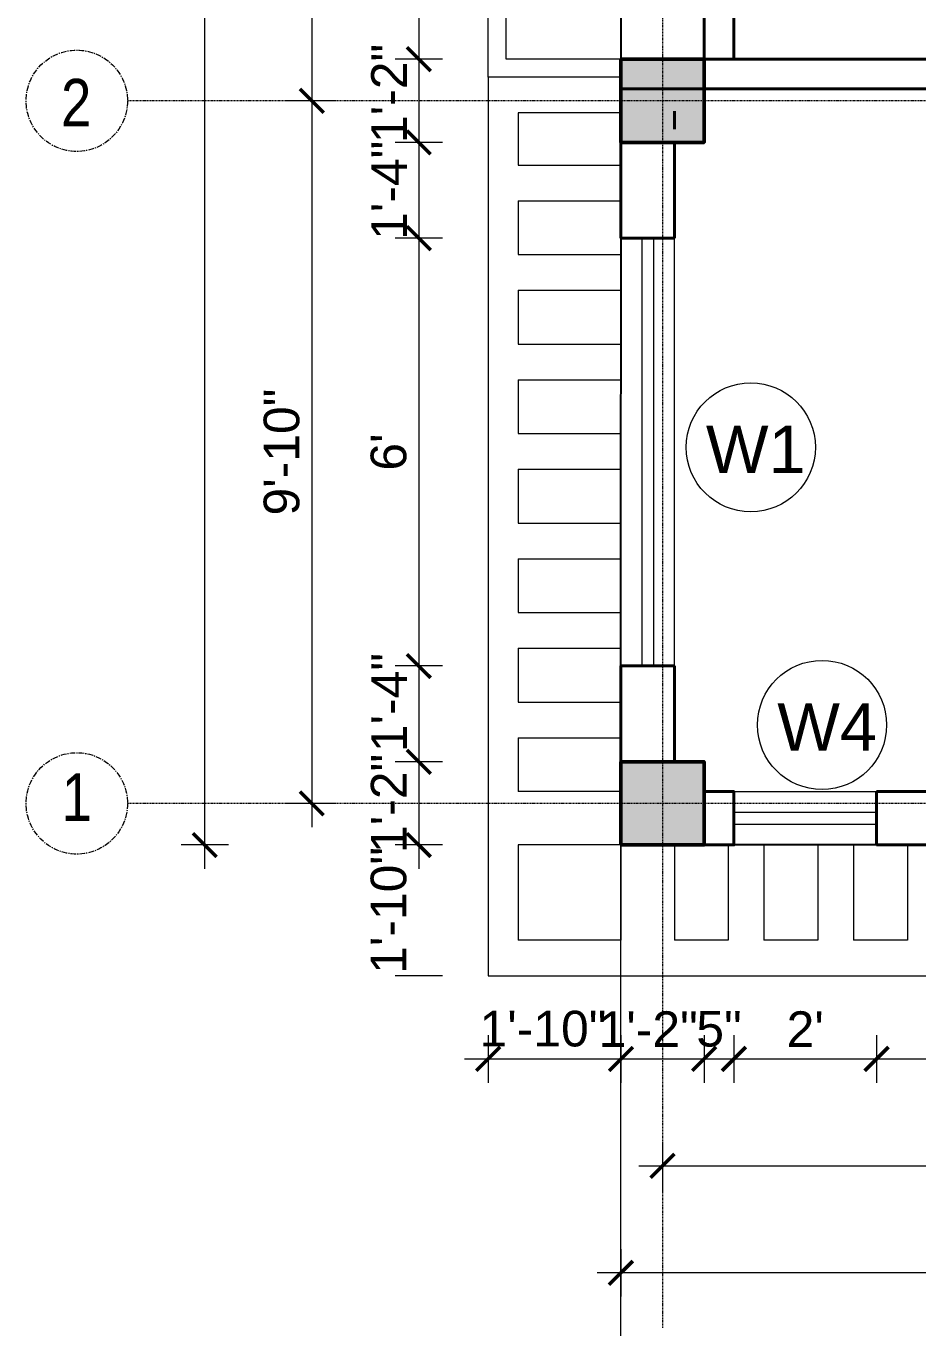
# Model space of a CAD drawing. Header units: inches. Extents: x 136316 to 155547, y -21384 to -17606.
# Drawn here: x 151660.4 to 151810.4, y -19205.7 to -18986.6 of the extents above; entities that cross this region are included whole.
import ezdxf

# ---------------------------------------------------------------- set-up
doc = ezdxf.new("R2010")
doc.units = ezdxf.units.IN
doc.header["$LTSCALE"] = 0.5
doc.header["$MEASUREMENT"] = 0
doc.header["$PDMODE"] = 66
doc.linetypes.add('CENTER', pattern=[2, 1.25, -0.25, 0.25, -0.25])
for name, color, linetype, lineweight in [('Annotate-Lite.w', 177, 'Continuous', 9), ('Annotations-Bold.w', 177, 'Continuous', 13), ('C-COLUMN', 1, 'Continuous', 50), ('DIM', 4, 'Continuous', 5), ('DIM 1-100', 4, 'Continuous', 13), ('PARAPET', 50, 'Continuous', 13), ('wall', 1, 'Continuous', 40), ('window', 4, 'Continuous', 13)]:
    doc.layers.add(name, color=color, linetype=linetype, lineweight=lineweight)
doc.styles.add('ARAIL', font='ARIALN.TTF')
doc.styles.add('gaurav', font='arial.ttf')
doc.styles.get("Standard").update_dxf_attribs({"font": 'arial.ttf'})
doc.dimstyles.new('1 by 96', dxfattribs={"dimtxt": 6, "dimasz": 4, "dimexe": 4, "dimexo": 4, "dimgap": 2, "dimtad": 1, "dimdec": 0, "dimzin": 0, "dimdsep": 46, "dimlunit": 4, "dimtxsty": 'Standard', "dimblk": 'ARCHTICK', "dimcen": 0, "dimdle": 4, "dimadec": 0, "dimazin": 0, "dimtfac": 1, "dimtdec": 0, "dimtix": 1, "dimtofl": 0, "dimtmove": 1, "dimatfit": 3, "dimldrblk": 'ARCHTICK', "dimfxl": 4, "dimfxlon": 1, "dimtolj": 1, "dimtzin": 0, "dimlwd": -1, "dimlwe": -1, "dimarcsym": 0})

# ---------------------------------------------------------------- blocks, each defined once
blk = doc.blocks.new('_ArchTick')
at = {"color": 0, "linetype": 'ByBlock', "const_width": 0.15}
blk.add_lwpolyline([(-0.5, -0.5), (0.5, 0.5)], dxfattribs=at)
blk = doc.blocks.new('*D511')
at = {"layer": 'Defpoints', "color": 0, "transparency": 16777216}
for p in [(151774.48, -18961.4), (151726.48, -18992.21), (151774.48, -18992.21)]:
    blk.add_point(p, dxfattribs=at)
at = {"layer": 'DIM 1-100', "color": 0, "transparency": 16777216}
for p, q in [((151726.48, -18957.4), (151726.48, -18996.21)), ((151730.48, -18961.4), (151722.48, -18961.4)), ((151730.48, -18992.21), (151722.48, -18992.21))]:
    blk.add_line(p, q, dxfattribs=at)
at = {"layer": 'DIM 1-100', "color": 0, "transparency": 16777216, "xscale": 4, "yscale": 4, "zscale": 4}
for p, rotation in [((151726.48, -18961.4), 90), ((151726.48, -18992.21), 270)]:
    blk.add_blockref('_ArchTick', p, dxfattribs=dict(at, rotation=rotation))
at = {"layer": 'DIM 1-100', "color": 0, "transparency": 16777216, "insert": (151721.47, -18976.8), "char_height": 6, "attachment_point": 5, "rotation": 90}
blk.add_mtext('\\A1;2\'-7"', dxfattribs=at)
blk = doc.blocks.new('*D512')
at = {"layer": 'Defpoints', "color": 0, "transparency": 16777216}
for p in [(151774.48, -18992.21), (151726.48, -19006.21), (151760.48, -19006.21)]:
    blk.add_point(p, dxfattribs=at)
at = {"layer": 'DIM 1-100', "color": 0, "transparency": 16777216}
for p, q in [((151726.48, -18988.21), (151726.48, -19010.21)), ((151730.48, -18992.21), (151722.48, -18992.21)), ((151730.48, -19006.21), (151722.48, -19006.21))]:
    blk.add_line(p, q, dxfattribs=at)
at = {"layer": 'DIM 1-100', "color": 0, "transparency": 16777216, "xscale": 4, "yscale": 4, "zscale": 4}
for p, rotation in [((151726.48, -18992.21), 90), ((151726.48, -19006.21), 270)]:
    blk.add_blockref('_ArchTick', p, dxfattribs=dict(at, rotation=rotation))
at = {"layer": 'DIM 1-100', "color": 0, "transparency": 16777216, "insert": (151721.47, -18997.97), "char_height": 6, "attachment_point": 5, "rotation": 90}
blk.add_mtext('\\A1;1\'-2"', dxfattribs=at)
blk = doc.blocks.new('*D513')
at = {"layer": 'Defpoints', "color": 0, "transparency": 16777216}
for p in [(151760.48, -19006.21), (151726.48, -19022.32), (151760.48, -19022.32)]:
    blk.add_point(p, dxfattribs=at)
at = {"layer": 'DIM 1-100', "color": 0, "transparency": 16777216}
for p, q in [((151726.48, -19002.21), (151726.48, -19026.32)), ((151730.48, -19006.21), (151722.48, -19006.21)), ((151730.48, -19022.32), (151722.48, -19022.32))]:
    blk.add_line(p, q, dxfattribs=at)
at = {"layer": 'DIM 1-100', "color": 0, "transparency": 16777216, "xscale": 4, "yscale": 4, "zscale": 4}
for p, rotation in [((151726.48, -19006.21), 90), ((151726.48, -19022.32), 270)]:
    blk.add_blockref('_ArchTick', p, dxfattribs=dict(at, rotation=rotation))
at = {"layer": 'DIM 1-100', "color": 0, "transparency": 16777216, "insert": (151721.47, -19014.27), "char_height": 6, "attachment_point": 5, "rotation": 90}
blk.add_mtext('\\A1;1\'-4"', dxfattribs=at)
blk = doc.blocks.new('*D514')
at = {"layer": 'Defpoints', "color": 0, "transparency": 16777216}
for p in [(151760.48, -19022.32), (151726.48, -19094.32), (151760.48, -19094.32)]:
    blk.add_point(p, dxfattribs=at)
at = {"layer": 'DIM 1-100', "color": 0, "transparency": 16777216}
for p, q in [((151726.48, -19018.32), (151726.48, -19098.32)), ((151730.48, -19022.32), (151722.48, -19022.32)), ((151730.48, -19094.32), (151722.48, -19094.32))]:
    blk.add_line(p, q, dxfattribs=at)
at = {"layer": 'DIM 1-100', "color": 0, "transparency": 16777216, "xscale": 4, "yscale": 4, "zscale": 4}
for p, rotation in [((151726.48, -19022.32), 90), ((151726.48, -19094.32), 270)]:
    blk.add_blockref('_ArchTick', p, dxfattribs=dict(at, rotation=rotation))
at = {"layer": 'DIM 1-100', "color": 0, "transparency": 16777216, "insert": (151721.42, -19058.32), "char_height": 6, "attachment_point": 5, "rotation": 90}
blk.add_mtext("\\A1;6'", dxfattribs=at)
blk = doc.blocks.new('*D515')
at = {"layer": 'Defpoints', "color": 0, "transparency": 16777216}
for p in [(151760.48, -19094.32), (151726.48, -19110.44), (151760.48, -19110.44)]:
    blk.add_point(p, dxfattribs=at)
at = {"layer": 'DIM 1-100', "color": 0, "transparency": 16777216}
for p, q in [((151726.48, -19090.32), (151726.48, -19114.44)), ((151730.48, -19094.32), (151722.48, -19094.32)), ((151730.48, -19110.44), (151722.48, -19110.44))]:
    blk.add_line(p, q, dxfattribs=at)
at = {"layer": 'DIM 1-100', "color": 0, "transparency": 16777216, "xscale": 4, "yscale": 4, "zscale": 4}
for p, rotation in [((151726.48, -19094.32), 90), ((151726.48, -19110.44), 270)]:
    blk.add_blockref('_ArchTick', p, dxfattribs=dict(at, rotation=rotation))
at = {"layer": 'DIM 1-100', "color": 0, "transparency": 16777216, "insert": (151721.47, -19100.47), "char_height": 6, "attachment_point": 5, "rotation": 90}
blk.add_mtext('\\A1;1\'-4"', dxfattribs=at)
blk = doc.blocks.new('*D516')
at = {"layer": 'Defpoints', "color": 0, "transparency": 16777216}
for p in [(151760.48, -19110.44), (151726.48, -19124.44), (151760.48, -19124.44)]:
    blk.add_point(p, dxfattribs=at)
at = {"layer": 'DIM 1-100', "color": 0, "transparency": 16777216}
for p, q in [((151726.48, -19106.44), (151726.48, -19128.44)), ((151730.48, -19110.44), (151722.48, -19110.44)), ((151730.48, -19124.44), (151722.48, -19124.44))]:
    blk.add_line(p, q, dxfattribs=at)
at = {"layer": 'DIM 1-100', "color": 0, "transparency": 16777216, "xscale": 4, "yscale": 4, "zscale": 4}
for p, rotation in [((151726.48, -19110.44), 90), ((151726.48, -19124.44), 270)]:
    blk.add_blockref('_ArchTick', p, dxfattribs=dict(at, rotation=rotation))
at = {"layer": 'DIM 1-100', "color": 0, "transparency": 16777216, "insert": (151721.42, -19117.44), "char_height": 6, "attachment_point": 5, "rotation": 90}
blk.add_mtext('\\A1;1\'-2"', dxfattribs=at)
blk = doc.blocks.new('*D517')
at = {"layer": 'Defpoints', "color": 0, "transparency": 16777216}
for p in [(151760.48, -19124.44), (151726.48, -19146.44), (151738.15, -19146.44)]:
    blk.add_point(p, dxfattribs=at)
at = {"layer": 'DIM 1-100', "color": 0, "transparency": 16777216}
for p, q in [((151730.48, -19124.44), (151722.48, -19124.44)), ((151730.48, -19146.44), (151722.48, -19146.44))]:
    blk.add_line(p, q, dxfattribs=at)
at = {"layer": 'DIM 1-100', "color": 0, "transparency": 16777216, "insert": (151721.42, -19135.44), "char_height": 6, "attachment_point": 5, "rotation": 90}
blk.add_mtext('\\A1;1\'-10"', dxfattribs=at)
blk = doc.blocks.new('*D459')
at = {"layer": 'Defpoints', "color": 0, "transparency": 16777216}
for p in [(151760.56, -18830.14), (151708.48, -18999.21), (151760.48, -18999.21)]:
    blk.add_point(p, dxfattribs=at)
at = {"layer": 'DIM 1-100', "color": 0, "transparency": 16777216}
for p, q in [((151708.48, -18826.14), (151708.48, -19003.21)), ((151712.48, -18830.14), (151704.48, -18830.14)), ((151712.48, -18999.21), (151704.48, -18999.21))]:
    blk.add_line(p, q, dxfattribs=at)
at = {"layer": 'DIM 1-100', "color": 0, "transparency": 16777216, "xscale": 4, "yscale": 4, "zscale": 4}
for p, rotation in [((151708.48, -18830.14), 90), ((151708.48, -18999.21), 270)]:
    blk.add_blockref('_ArchTick', p, dxfattribs=dict(at, rotation=rotation))
at = {"layer": 'DIM 1-100', "color": 0, "transparency": 16777216, "insert": (151703.47, -18914.67), "char_height": 6, "attachment_point": 5, "rotation": 90}
blk.add_mtext('\\A1;14\'-1"', dxfattribs=at)
blk = doc.blocks.new('*D460')
at = {"layer": 'Defpoints', "color": 0, "transparency": 16777216}
for p in [(151760.48, -18999.21), (151708.48, -19117.44), (151760.48, -19117.44)]:
    blk.add_point(p, dxfattribs=at)
at = {"layer": 'DIM 1-100', "color": 0, "transparency": 16777216}
for p, q in [((151708.48, -18995.21), (151708.48, -19121.44)), ((151712.48, -18999.21), (151704.48, -18999.21)), ((151712.48, -19117.44), (151704.48, -19117.44))]:
    blk.add_line(p, q, dxfattribs=at)
at = {"layer": 'DIM 1-100', "color": 0, "transparency": 16777216, "xscale": 4, "yscale": 4, "zscale": 4}
for p, rotation in [((151708.48, -18999.21), 90), ((151708.48, -19117.44), 270)]:
    blk.add_blockref('_ArchTick', p, dxfattribs=dict(at, rotation=rotation))
at = {"layer": 'DIM 1-100', "color": 0, "transparency": 16777216, "insert": (151703.42, -19058.32), "char_height": 6, "attachment_point": 5, "rotation": 90}
blk.add_mtext('\\A1;9\'-10"', dxfattribs=at)
blk = doc.blocks.new('*D461')
at = {"layer": 'Defpoints', "color": 0, "transparency": 16777216}
for p in [(151690.48, -18823.14), (151760.48, -18823.14), (151760.48, -19124.44)]:
    blk.add_point(p, dxfattribs=at)
at = {"layer": 'DIM 1-100', "color": 0, "transparency": 16777216}
for p, q in [((151690.48, -19128.44), (151690.48, -18819.14)), ((151694.48, -18823.14), (151686.48, -18823.14)), ((151694.48, -19124.44), (151686.48, -19124.44))]:
    blk.add_line(p, q, dxfattribs=at)
at = {"layer": 'DIM 1-100', "color": 0, "transparency": 16777216, "xscale": 4, "yscale": 4, "zscale": 4}
for p, rotation in [((151690.48, -18823.14), 90), ((151690.48, -19124.44), 270)]:
    blk.add_blockref('_ArchTick', p, dxfattribs=dict(at, rotation=rotation))
at = {"layer": 'DIM 1-100', "color": 0, "transparency": 16777216, "insert": (151685.42, -18973.79), "char_height": 6, "attachment_point": 5, "rotation": 90}
blk.add_mtext('\\A1;25\'-1"', dxfattribs=at)
blk = doc.blocks.new('*D518')
at = {"layer": 'Defpoints', "color": 0, "transparency": 16777216}
for p in [(151760.48, -19124.44), (151774.48, -19124.44), (151774.48, -19160.44)]:
    blk.add_point(p, dxfattribs=at)
at = {"layer": 'DIM 1-100', "color": 0, "transparency": 16777216}
for p, q in [((151760.48, -19156.44), (151760.48, -19164.44)), ((151774.48, -19156.44), (151774.48, -19164.44)), ((151756.48, -19160.44), (151778.48, -19160.44))]:
    blk.add_line(p, q, dxfattribs=at)
at = {"layer": 'DIM 1-100', "color": 0, "transparency": 16777216, "xscale": 4, "yscale": 4, "zscale": 4, "rotation": 180}
blk.add_blockref('_ArchTick', (151760.48, -19160.44), dxfattribs=at)
at = {"layer": 'DIM 1-100', "color": 0, "transparency": 16777216, "xscale": 4, "yscale": 4, "zscale": 4}
blk.add_blockref('_ArchTick', (151774.48, -19160.44), dxfattribs=at)
at = {"layer": 'DIM 1-100', "color": 0, "transparency": 16777216, "insert": (151765.06, -19155.43), "char_height": 6, "attachment_point": 5}
blk.add_mtext('\\A1;1\'-2"', dxfattribs=at)
blk = doc.blocks.new('*D519')
at = {"layer": 'Defpoints', "color": 0, "transparency": 16777216}
for p in [(151774.48, -19124.44), (151779.48, -19124.44), (151779.48, -19160.44)]:
    blk.add_point(p, dxfattribs=at)
at = {"layer": 'DIM 1-100', "color": 0, "transparency": 16777216}
for p, q in [((151774.48, -19156.44), (151774.48, -19164.44)), ((151779.48, -19156.44), (151779.48, -19164.44))]:
    blk.add_line(p, q, dxfattribs=at)
at = {"layer": 'DIM 1-100', "color": 0, "transparency": 16777216, "insert": (151776.98, -19155.39), "char_height": 6, "attachment_point": 5}
blk.add_mtext('\\A1;5"', dxfattribs=at)
blk = doc.blocks.new('*D520')
at = {"layer": 'Defpoints', "color": 0, "transparency": 16777216}
for p in [(151779.48, -19124.44), (151803.48, -19124.44), (151803.48, -19160.44)]:
    blk.add_point(p, dxfattribs=at)
at = {"layer": 'DIM 1-100', "color": 0, "transparency": 16777216}
for p, q in [((151779.48, -19156.44), (151779.48, -19164.44)), ((151803.48, -19156.44), (151803.48, -19164.44)), ((151775.48, -19160.44), (151807.48, -19160.44))]:
    blk.add_line(p, q, dxfattribs=at)
at = {"layer": 'DIM 1-100', "color": 0, "transparency": 16777216, "xscale": 4, "yscale": 4, "zscale": 4, "rotation": 180}
blk.add_blockref('_ArchTick', (151779.48, -19160.44), dxfattribs=at)
at = {"layer": 'DIM 1-100', "color": 0, "transparency": 16777216, "xscale": 4, "yscale": 4, "zscale": 4}
blk.add_blockref('_ArchTick', (151803.48, -19160.44), dxfattribs=at)
at = {"layer": 'DIM 1-100', "color": 0, "transparency": 16777216, "insert": (151791.48, -19155.43), "char_height": 6, "attachment_point": 5}
blk.add_mtext("\\A1;2'", dxfattribs=at)
blk = doc.blocks.new('*D521')
at = {"layer": 'Defpoints', "color": 0, "transparency": 16777216}
for p in [(151803.48, -19124.44), (151858.13, -19124.44), (151858.13, -19160.44)]:
    blk.add_point(p, dxfattribs=at)
at = {"layer": 'DIM 1-100', "color": 0, "transparency": 16777216}
for p, q in [((151803.48, -19156.44), (151803.48, -19164.44)), ((151858.13, -19156.44), (151858.13, -19164.44)), ((151799.48, -19160.44), (151862.13, -19160.44))]:
    blk.add_line(p, q, dxfattribs=at)
at = {"layer": 'DIM 1-100', "color": 0, "transparency": 16777216, "xscale": 4, "yscale": 4, "zscale": 4, "rotation": 180}
blk.add_blockref('_ArchTick', (151803.48, -19160.44), dxfattribs=at)
at = {"layer": 'DIM 1-100', "color": 0, "transparency": 16777216, "xscale": 4, "yscale": 4, "zscale": 4}
blk.add_blockref('_ArchTick', (151858.13, -19160.44), dxfattribs=at)
at = {"layer": 'DIM 1-100', "color": 0, "transparency": 16777216, "insert": (151830.81, -19155.44), "char_height": 6, "attachment_point": 5}
blk.add_mtext('\\A1;4\'-7"', dxfattribs=at)
blk = doc.blocks.new('*D536')
at = {"layer": 'Defpoints', "color": 0, "transparency": 16777216}
for p in [(151760.48, -19124.44), (151738.15, -19146.44), (151760.48, -19160.44)]:
    blk.add_point(p, dxfattribs=at)
at = {"layer": 'DIM 1-100', "color": 0, "transparency": 16777216}
for p, q in [((151738.15, -19156.44), (151738.15, -19164.44)), ((151760.48, -19156.44), (151760.48, -19164.44)), ((151734.15, -19160.44), (151764.48, -19160.44))]:
    blk.add_line(p, q, dxfattribs=at)
at = {"layer": 'DIM 1-100', "color": 0, "transparency": 16777216, "xscale": 4, "yscale": 4, "zscale": 4, "rotation": 180}
blk.add_blockref('_ArchTick', (151738.15, -19160.44), dxfattribs=at)
at = {"layer": 'DIM 1-100', "color": 0, "transparency": 16777216, "xscale": 4, "yscale": 4, "zscale": 4}
blk.add_blockref('_ArchTick', (151760.48, -19160.44), dxfattribs=at)
at = {"layer": 'DIM 1-100', "color": 0, "transparency": 16777216, "insert": (151747.37, -19155.38), "char_height": 6, "attachment_point": 5}
blk.add_mtext('\\A1;1\'-10"', dxfattribs=at)
blk = doc.blocks.new('*D537')
at = {"layer": 'Defpoints', "color": 0, "transparency": 16777216}
for p in [(151767.48, -19124.44), (151894.13, -19124.44), (151894.13, -19178.44)]:
    blk.add_point(p, dxfattribs=at)
at = {"layer": 'DIM 1-100', "color": 0, "transparency": 16777216}
for p, q in [((151767.48, -19174.44), (151767.48, -19182.44)), ((151894.13, -19174.44), (151894.13, -19182.44)), ((151763.48, -19178.44), (151898.13, -19178.44))]:
    blk.add_line(p, q, dxfattribs=at)
at = {"layer": 'DIM 1-100', "color": 0, "transparency": 16777216, "xscale": 4, "yscale": 4, "zscale": 4, "rotation": 180}
blk.add_blockref('_ArchTick', (151767.48, -19178.44), dxfattribs=at)
at = {"layer": 'DIM 1-100', "color": 0, "transparency": 16777216, "xscale": 4, "yscale": 4, "zscale": 4}
blk.add_blockref('_ArchTick', (151894.13, -19178.44), dxfattribs=at)
at = {"layer": 'DIM 1-100', "color": 0, "transparency": 16777216, "insert": (151830.81, -19173.38), "char_height": 6, "attachment_point": 5}
blk.add_mtext('\\A1;10\'-7"', dxfattribs=at)
blk = doc.blocks.new('*D463')
at = {"layer": 'Defpoints', "color": 0, "transparency": 16777216}
for p in [(151760.48, -19124.44), (152152.59, -19124.44), (151760.48, -19196.44)]:
    blk.add_point(p, dxfattribs=at)
at = {"layer": 'DIM 1-100', "color": 0, "transparency": 16777216}
for p, q in [((151760.48, -19192.44), (151760.48, -19200.44)), ((152152.59, -19192.44), (152152.59, -19200.44)), ((152156.59, -19196.44), (151756.48, -19196.44))]:
    blk.add_line(p, q, dxfattribs=at)
at = {"layer": 'DIM 1-100', "color": 0, "transparency": 16777216, "xscale": 4, "yscale": 4, "zscale": 4, "rotation": 180}
blk.add_blockref('_ArchTick', (151760.48, -19196.44), dxfattribs=at)
at = {"layer": 'DIM 1-100', "color": 0, "transparency": 16777216, "xscale": 4, "yscale": 4, "zscale": 4}
blk.add_blockref('_ArchTick', (152152.59, -19196.44), dxfattribs=at)
at = {"layer": 'DIM 1-100', "color": 0, "transparency": 16777216, "insert": (151956.53, -19191.37), "char_height": 6, "attachment_point": 5}
blk.add_mtext('\\A1;32\'-8"', dxfattribs=at)

msp = doc.modelspace()

# ---------------------------------------------------------------- hatches: boundary and pattern name
at = {"layer": 'C-COLUMN'}
h = msp.add_hatch(color=256, dxfattribs=at)
h.dxf.hatch_style = 1
h.paths.add_polyline_path([(151774.48, -18992.21), (151760.48, -18992.21), (151760.48, -19006.21), (151774.48, -19006.21)])
h = msp.add_hatch(color=256, dxfattribs=at)
h.dxf.hatch_style = 1
h.paths.add_polyline_path([(151774.48, -19110.44), (151760.48, -19110.44), (151760.48, -19124.44), (151774.48, -19124.44)])

# ---------------------------------------------------------------- linework, layer by layer
at = {"layer": 'Annotate-Lite.w'}
msp.add_xline((151760.48, -20177.7), (0, 1), dxfattribs=at)
at = {"layer": 'Annotate-Lite.w', "ltscale": 0.005}
for centre in [(151782.32, -19057.52), (151794.31, -19104.24)]:
    msp.add_circle(centre, 10.86, dxfattribs=at)
at = {"layer": 'Annotations-Bold.w', "linetype": 'CENTER', "ltscale": 0.3}
for p, q in [((151767.48, -18758.96), (151767.48, -19205.71)), ((152237.7, -18999.21), (151677.48, -18999.21)), ((152237.7, -19117.44), (151677.48, -19117.44))]:
    msp.add_line(p, q, dxfattribs=at)
at = {"layer": 'Annotations-Bold.w', "linetype": 'CENTER', "ltscale": 1.5}
for centre in [(151668.95, -18999.21), (151668.95, -19117.44)]:
    msp.add_circle(centre, 8.53, dxfattribs=at)
at = {"layer": 'C-COLUMN'}
for points in [[(151760.48, -19006.21), (151774.48, -19006.21), (151774.48, -18992.21), (151760.48, -18992.21)], [(151760.48, -19124.44), (151774.48, -19124.44), (151774.48, -19110.44), (151760.48, -19110.44)]]:
    msp.add_lwpolyline(points, close=True, dxfattribs=at)
at = {"layer": 'Defpoints'}
msp.add_lwpolyline([(152162.16, -18881.67), (152152.59, -19124.44), (151760.48, -19124.44), (151760.59, -18821.04), (152162.16, -18881.67)], dxfattribs=at)
at = {"layer": 'DIM'}
for p, q in [((151779.48, -19115.44), (151803.48, -19115.44)), ((151779.48, -19118.94), (151803.48, -19118.94)), ((151779.48, -19120.94), (151803.48, -19120.94)), ((151803.48, -19124.44), (151779.48, -19124.44))]:
    msp.add_line(p, q, dxfattribs=at)
at = {"layer": 'PARAPET', "ltscale": 100}
for p, q in [((151738.15, -18995.21), (151738.15, -18822.71)), ((151741.15, -18992.21), (151741.15, -18823.16)), ((151760.48, -18992.21), (151741.15, -18992.21)), ((151760.48, -18995.21), (151738.15, -18995.21)), ((151738.15, -18995.21), (151738.15, -19146.44)), ((151760.48, -19001.21), (151743.17, -19001.21)), ((151743.17, -19001.21), (151743.17, -19010.02)), ((151743.17, -19010.02), (151760.48, -19010.02)), ((151743.17, -19016.02), (151743.17, -19025.08)), ((151743.17, -19016.02), (151760.48, -19016.02)), ((151743.17, -19025.08), (151760.48, -19025.08)), ((151743.17, -19031.08), (151743.17, -19040.14)), ((151743.17, -19031.08), (151760.48, -19031.08)), ((151743.17, -19040.14), (151760.48, -19040.14)), ((151743.17, -19046.14), (151743.17, -19055.2)), ((151743.17, -19046.14), (151760.48, -19046.14)), ((151743.17, -19055.2), (151760.48, -19055.2)), ((151743.17, -19061.2), (151743.17, -19070.26)), ((151743.17, -19061.2), (151760.48, -19061.2)), ((151743.17, -19070.26), (151760.48, -19070.26)), ((151743.17, -19076.26), (151743.17, -19085.32)), ((151743.17, -19076.26), (151760.48, -19076.26)), ((151743.17, -19085.32), (151760.48, -19085.32)), ((151743.17, -19091.32), (151743.17, -19100.38)), ((151743.17, -19091.32), (151760.48, -19091.32)), ((151743.17, -19100.38), (151760.48, -19100.38)), ((151743.17, -19106.38), (151743.17, -19115.44)), ((151743.17, -19106.38), (151760.48, -19106.38)), ((151760.48, -19115.44), (151743.17, -19115.44)), ((151743.17, -19124.44), (151743.17, -19140.44)), ((151760.48, -19124.44), (151743.17, -19124.44)), ((151760.48, -19124.44), (151760.48, -19140.44)), ((151769.48, -19124.44), (151769.48, -19140.44)), ((151778.54, -19124.44), (151778.54, -19140.44)), ((151784.54, -19124.44), (151784.54, -19140.44)), ((151793.6, -19124.44), (151793.6, -19140.44)), ((151799.6, -19124.44), (151799.6, -19140.44)), ((151808.66, -19124.44), (151808.66, -19140.44)), ((151760.48, -19140.44), (151743.17, -19140.44)), ((151778.54, -19140.44), (151769.48, -19140.44)), ((151793.6, -19140.44), (151784.54, -19140.44)), ((151808.66, -19140.44), (151799.6, -19140.44)), ((151738.15, -19146.44), (151889.96, -19146.44))]:
    msp.add_line(p, q, dxfattribs=at)
at = {"layer": 'wall'}
for p, q in [((151774.48, -18992.21), (151774.48, -18961.4)), ((151779.48, -18992.21), (151779.48, -18961.4)), ((151769.48, -19003.96), (151769.48, -19000.96)), ((151760.48, -19022.32), (151760.48, -19006.21)), ((151769.48, -19022.32), (151769.48, -19006.21)), ((151769.48, -19022.32), (151760.48, -19022.32)), ((151760.48, -19110.44), (151760.48, -19094.32)), ((151769.48, -19094.32), (151760.48, -19094.32)), ((151769.48, -19110.44), (151769.48, -19094.32)), ((151760.48, -19112.44), (151760.48, -19124.44)), ((151803.48, -19124.44), (151803.48, -19115.44)), ((151803.48, -19124.44), (151858.13, -19124.44))]:
    msp.add_line(p, q, dxfattribs=at)
for points in [[(151760.48, -18992.21), (151910.88, -18992.21), (151910.88, -19006.21)], [(151760.48, -18997.21), (151905.88, -18997.21), (151905.88, -19006.21)], [(151803.48, -19115.44), (151858.13, -19115.44)]]:
    msp.add_lwpolyline(points, dxfattribs=at)
msp.add_lwpolyline([(151774.48, -19124.44), (151779.48, -19124.44), (151779.48, -19115.44), (151774.48, -19115.44)], close=True, dxfattribs=at)
at = {"layer": 'window'}
for p, q in [((151760.48, -19022.32), (151760.48, -19094.32)), ((151763.98, -19022.32), (151763.98, -19094.32)), ((151765.98, -19022.32), (151765.98, -19094.32)), ((151769.48, -19094.32), (151769.48, -19022.32))]:
    msp.add_line(p, q, dxfattribs=at)

# ---------------------------------------------------------------- texts
at = {"layer": 'Annotate-Lite.w', "ltscale": 0.005, "char_height": 8, "attachment_point": 1, "style": 'gaurav'}
for s, insert in [('W1', (151774.77, -19053.86)), ('W4', (151786.77, -19100.58))]:
    msp.add_mtext_dynamic_manual_height_columns(s, width=8, gutter_width=100, heights=[0], dxfattribs=dict(at, insert=insert))
at = {"layer": 'Annotations-Bold.w', "linetype": 'CENTER', "ltscale": 1.5, "char_height": 8, "attachment_point": 1, "style": 'ARAIL'}
for s, insert in [('2', (151666.3, -18995.53)), ('1', (151666.4, -19112.39))]:
    msp.add_mtext_dynamic_manual_height_columns(s, width=6.5393, gutter_width=100, heights=[0], dxfattribs=dict(at, insert=insert))

# ---------------------------------------------------------------- dimensions: what is measured, and where the dimension line sits
at = {"layer": 'DIM 1-100'}
for base, p1, p2, picture, middle in [((151690.48, -18823.14), (151760.48, -19124.44), (151760.48, -18823.14), '*D461', (151685.42, -18973.79)), ((151708.48, -18999.21), (151760.56, -18830.14), (151760.48, -18999.21), '*D459', (151703.47, -18914.67)), ((151726.48, -18992.21), (151774.48, -18961.4), (151774.48, -18992.21), '*D511', (151721.47, -18976.8)), ((151708.48, -19117.44), (151760.48, -18999.21), (151760.48, -19117.44), '*D460', (151703.42, -19058.32)), ((151726.48, -19094.32), (151760.48, -19022.32), (151760.48, -19094.32), '*D514', (151721.42, -19058.32)), ((151726.48, -19146.44), (151760.48, -19124.44), (151738.15, -19146.44), '*D517', (151721.42, -19135.44))]:
    dim = msp.add_linear_dim(base=base, p1=p1, p2=p2, angle=90, dimstyle='1 by 96', dxfattribs=at)
    dim.commit()
    dim.dimension.update_dxf_attribs({"geometry": picture, "text_midpoint": middle})
for base, p1, p2, picture, middle in [((151726.48, -19006.21), (151774.48, -18992.21), (151760.48, -19006.21), '*D512', (151726.48, -18997.97)), ((151726.48, -19022.32), (151760.48, -19006.21), (151760.48, -19022.32), '*D513', (151726.48, -19014.27)), ((151726.48, -19110.44), (151760.48, -19094.32), (151760.48, -19110.44), '*D515', (151726.48, -19100.47)), ((151726.48, -19124.44), (151760.48, -19110.44), (151760.48, -19124.44), '*D516', (151726.43, -19117.44))]:
    dim = msp.add_linear_dim(base=base, p1=p1, p2=p2, angle=90, dimstyle='1 by 96', dxfattribs=at)
    dim.commit()
    dim.dimension.update_dxf_attribs({"geometry": picture, "text_midpoint": middle, "dimtype": 160})
for base, p1, p2, picture, middle in [((151760.48, -19160.44), (151738.15, -19146.44), (151760.48, -19124.44), '*D536', (151747.37, -19160.44)), ((151774.48, -19160.44), (151760.48, -19124.44), (151774.48, -19124.44), '*D518', (151765.06, -19160.44))]:
    dim = msp.add_linear_dim(base=base, p1=p1, p2=p2, dimstyle='1 by 96', dxfattribs=at)
    dim.commit()
    dim.dimension.update_dxf_attribs({"geometry": picture, "text_midpoint": middle, "dimtype": 160})
for base, p1, p2, picture, middle in [((151760.48, -19196.44), (152152.59, -19124.44), (151760.48, -19124.44), '*D463', (151956.53, -19191.37)), ((151894.13, -19178.44), (151767.48, -19124.44), (151894.13, -19124.44), '*D537', (151830.81, -19173.38)), ((151779.48, -19160.44), (151774.48, -19124.44), (151779.48, -19124.44), '*D519', (151776.98, -19155.39)), ((151803.48, -19160.44), (151779.48, -19124.44), (151803.48, -19124.44), '*D520', (151791.48, -19155.43)), ((151858.13, -19160.44), (151803.48, -19124.44), (151858.13, -19124.44), '*D521', (151830.81, -19155.44))]:
    dim = msp.add_linear_dim(base=base, p1=p1, p2=p2, dimstyle='1 by 96', dxfattribs=at)
    dim.commit()
    dim.dimension.update_dxf_attribs({"geometry": picture, "text_midpoint": middle})

doc.saveas('drawing.dxf')
